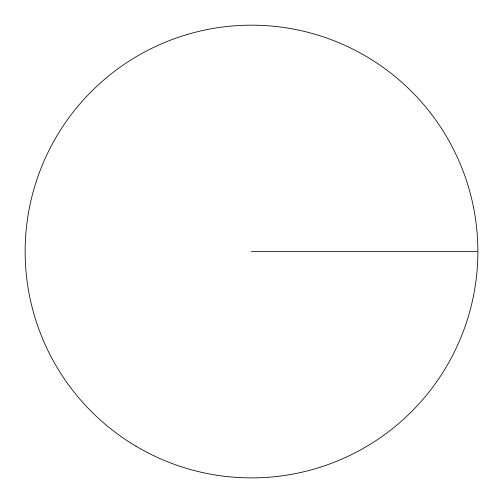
<?xml version="1.0" encoding="UTF-8"?>
<svg xmlns="http://www.w3.org/2000/svg" width="503" height="503" viewBox="0 0 503 503"><rect width="100%" height="100%" fill="white"/><g stroke="black" fill="none" stroke-linecap="round" stroke-linejoin="round"><path stroke-width="0.75" d="M251.5 251.531L477.133 251.531M136.043 446.236A226.363 226.363 0 0 0 477.85 254.166A226.363 226.363 0 0 0 140.607 54.192A226.363 226.363 0 0 0 136.043 446.236"/></g></svg>
